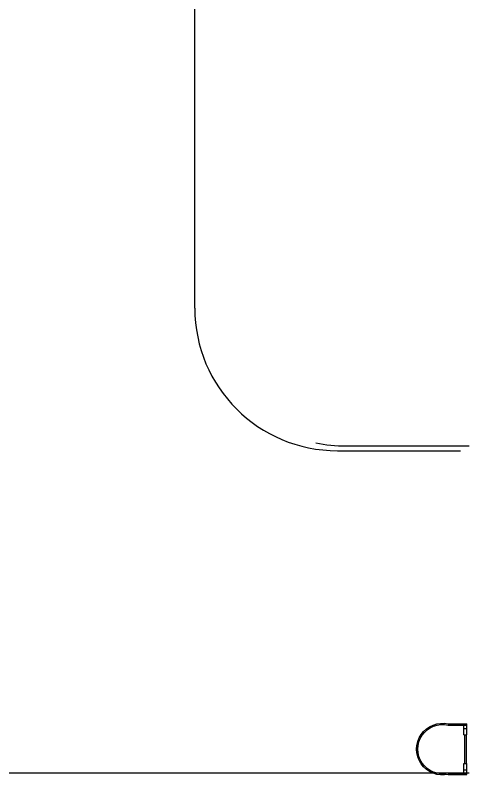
# Model space of a CAD drawing. Header units: millimetres. Extents: x 2128 to 2646, y 1972 to 2207.
# Drawn here: x 2445.24 to 2452.16, y 2093.48 to 2105.24 of the extents above; entities that cross this region are included whole.
import ezdxf

# ---------------------------------------------------------------- set-up
doc = ezdxf.new("R2010")
doc.units = ezdxf.units.MM
for name, color, linetype in [('AR-CALÇADA', 1, 'Continuous'), ('EQUIPAMENTO', 2, 'Continuous'), ('fred', 1, 'Continuous')]:
    doc.layers.add(name, color=color, linetype=linetype)

# ---------------------------------------------------------------- blocks, each defined once
blk = doc.blocks.new('escada tipo marinheiro')
at = {"layer": 'EQUIPAMENTO'}
for p, q in [((-0.338, 0.01), (-0.05, 0.01)), ((-0.05, 0.01), (-0.05, -0.16)), ((-0.34, -0.01), (-0.05, -0.01)), ((-0.1, -0.01), (-0.1, -0.16)), ((-0.1, -0.06), (-0.05, -0.06)), ((-0.1, -0.16), (-0.05, -0.16)), ((-0.09, -0.6), (-0.09, -0.16)), ((-0.06, -0.6), (-0.06, -0.16)), ((-0.1, -0.6), (-0.05, -0.6)), ((-0.1, -0.6), (-0.1, -0.75)), ((-0.1, -0.7), (-0.05, -0.7)), ((-0.05, -0.6), (-0.05, -0.77)), ((-0.34, -0.75), (-0.05, -0.75)), ((-0.338, -0.77), (-0.05, -0.77))]:
    blk.add_line(p, q, dxfattribs=at)
for radius, start, end in [(0.4, 77.1777, 282.8223), (0.38, 76.8427, 283.1573)]:
    blk.add_arc((-0.427, -0.38), radius, start, end, dxfattribs=at)

msp = doc.modelspace()

# ---------------------------------------------------------------- linework, layer by layer
at = {"layer": 'AR-CALÇADA'}
for p, q in [((2448.011, 2100.715), (2448.011, 2138.84)), ((2450.211, 2098.515), (2452.111, 2098.515)), ((2450.344, 2098.589), (2452.244, 2098.589))]:
    msp.add_line(p, q, dxfattribs=at)
for centre, start in [((2450.211, 2100.715), 180), ((2450.344, 2100.788), 257.7613)]:
    msp.add_arc(centre, 2.2, start, 270, dxfattribs=at)
at = {"layer": 'fred'}
msp.add_line((2439.447, 2093.54), (2452.244, 2093.54), dxfattribs=at)

# ---------------------------------------------------------------- block references
at = {"layer": 'EQUIPAMENTO', "xscale": -1, "rotation": 180}
msp.add_blockref('escada tipo marinheiro', (2452.261, 2093.525), dxfattribs=at)

doc.saveas('drawing.dxf')
